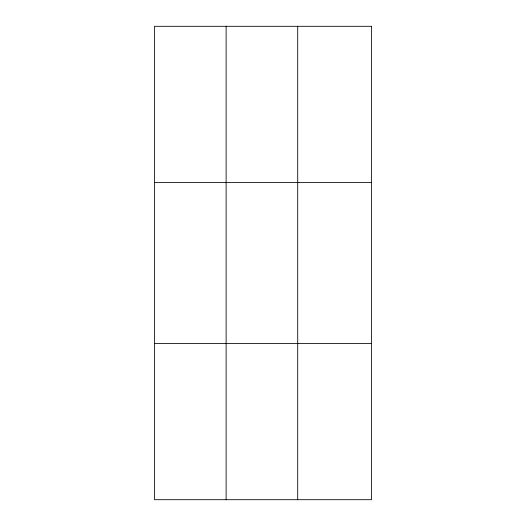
<?xml version="1.0" encoding="UTF-8"?>
<svg xmlns="http://www.w3.org/2000/svg" width="526" height="526" viewBox="0 0 526 526"><rect width="100%" height="100%" fill="white"/><g stroke="black" fill="none" stroke-linecap="round" stroke-linejoin="round"><path stroke-width="0.79" d="M226.121 26.3L226.121 499.7M297.709 26.3L297.709 499.7M154.539 182.522L371.461 182.522M154.539 343.478L371.461 343.478M371.461 26.3L371.461 499.7L154.539 499.7L154.539 26.3L371.461 26.3"/></g></svg>
